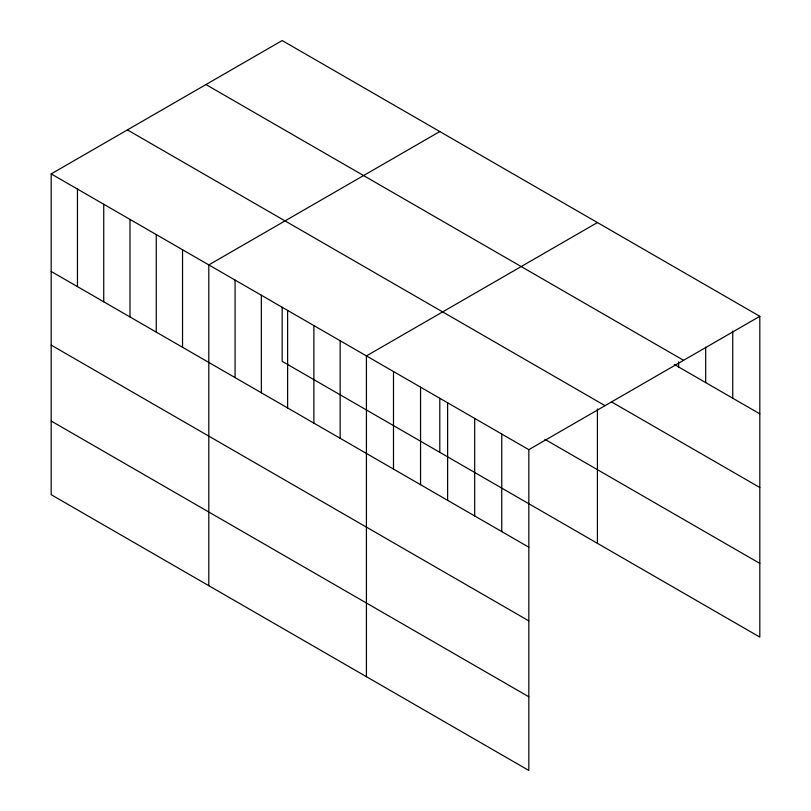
<?xml version="1.0" encoding="UTF-8"?>
<svg xmlns="http://www.w3.org/2000/svg" width="811" height="811" viewBox="0 0 811 811"><rect width="100%" height="100%" fill="white"/><g stroke="black" fill="none" stroke-linecap="round" stroke-linejoin="round"><path stroke-width="1.22" d="M51.184 173.909L528.823 449.669L528.823 770.45L51.184 494.69L51.184 173.909L282.177 40.55L759.816 316.31L759.816 637.091L282.177 361.331L282.177 307.298M439.795 131.554L208.802 264.913L208.802 585.694M597.423 222.549L366.42 355.917L366.42 676.688M528.823 449.669L759.816 316.31M205.953 84.557L683.582 360.317M674.286 364.463L759.816 413.843M611.494 401.881L759.816 487.512M127.418 129.902L605.047 405.662M544.88 439.329L759.816 563.412M51.184 271.452L528.823 547.212M51.184 345.121L528.823 620.881M51.184 421.021L528.823 696.781M732.749 331.081L732.749 398.221M705.682 347.128L705.682 382.589M678.614 361.899L678.614 366.967M597.423 408.937L597.423 543.329M501.756 434.047L501.756 531.58M474.688 418.415L474.688 515.958M447.621 402.793L447.621 500.326M439.795 398.302L439.795 452.325M420.554 387.171L420.554 484.704M393.487 371.539L393.487 469.082M340.154 340.752L340.154 438.285M313.887 325.586L313.887 423.119M287.611 310.41L287.611 407.953M261.345 295.245L261.345 392.788M235.078 280.079L235.078 377.622M182.536 249.747L182.536 347.28M156.27 234.582L156.27 332.115M129.993 219.416L129.993 316.949M103.727 204.25L103.727 301.783M77.461 189.085L77.461 286.618"/></g></svg>
